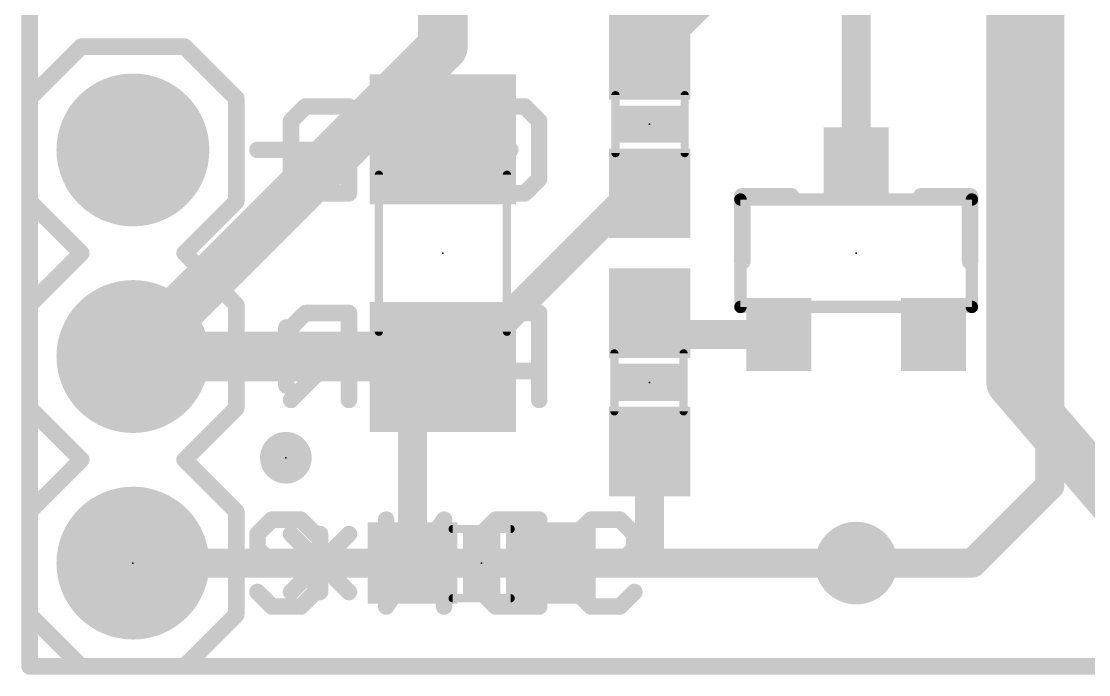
# Model space of a CAD drawing. Extents: x -19.1 to 20.4, y -11.4 to 20.4.
# Drawn here: x -0.1 to 13.02, y -0.1 to 7.93 of the extents above; entities that cross this region are included whole.
import ezdxf

# ---------------------------------------------------------------- set-up
doc = ezdxf.new("R2010")
doc.units = 0
for name, color, linetype in [('1', 12, 'CONTINUOUS'), ('16', 132, 'CONTINUOUS'), ('17', 110, 'CONTINUOUS'), ('18', 110, 'CONTINUOUS'), ('20', 53, 'CONTINUOUS'), ('21', 41, 'CONTINUOUS'), ('22', 40, 'CONTINUOUS'), ('23', 53, 'CONTINUOUS'), ('24', 53, 'CONTINUOUS'), ('51', 53, 'CONTINUOUS')]:
    doc.layers.add(name, color=color, linetype=linetype)

# ---------------------------------------------------------------- blocks, each defined once
blk = doc.blocks.new('RECT')
blk.add_solid([(-0.5, -0.5), (0.5, -0.5), (-0.5, 0.5), (0.5, 0.5)])
blk = doc.blocks.new('ROUNDP')
at = {"const_width": 0.5}
blk.add_lwpolyline([(0, -0.25, 1), (0, 0.25, 1), (0, -0.25)], format="xyb", dxfattribs=at)
blk = doc.blocks.new('PIE')
at = {"const_width": 0.5}
blk.add_lwpolyline([(0, -0.25, 1), (0, 0.25, 1), (0, -0.25)], format="xyb", dxfattribs=at)
blk = doc.blocks.new('ROUNDV')
at = {"const_width": 0.5}
blk.add_lwpolyline([(0, -0.25, 1), (0, 0.25, 1), (0, -0.25)], format="xyb", dxfattribs=at)

msp = doc.modelspace()

# ---------------------------------------------------------------- linework, layer by layer
at = {"layer": '1'}
for points, const_width in [([(0, 0), (0, 20.32)], 0.2032), ([(12.5413, 2.2225), (12.5413, 11.43)], 0.3556), ([(7.62, 7.5175), (9.41, 9.3075)], 0.3556), ([(10.16, 6.18), (10.16, 8.5725)], 0.3556), ([(5.715, 4.1275), (7.405, 5.8175)], 0.3556), ([(7.405, 5.8175), (7.62, 5.8175)], 0.3556), ([(7.62, 4.08), (7.62, 4.3425)], 0.3556), ([(5.08, 3.68), (5.5275, 4.1275)], 0.3556), ([(5.5275, 4.1275), (5.715, 4.1275)], 0.3556), ([(9.21, 4.08), (7.62, 4.08)], 0.3556), ([(5.08, 3.81), (1.27, 3.81)], 0.6096), ([(5.08, 3.68), (5.08, 3.81)], 0.3556), ([(4.7063, 1.27), (4.7062, 3.68)], 0.3556), ([(4.7062, 3.68), (5.08, 3.68)], 0.3556), ([(7.62, 1.27), (7.62, 2.6425)], 0.3556), ([(11.5887, 1.27), (12.5413, 2.2225)], 0.3556), ([(7.62, 1.27), (6.4063, 1.27)], 0.3556), ([(10.16, 1.27), (7.62, 1.27)], 0.3556), ([(10.16, 1.27), (11.5887, 1.27)], 0.3556), ([(20.32, 0), (0, 0)], 0.2032)]:
    msp.add_lwpolyline(points, dxfattribs=dict(at, const_width=const_width))
for points, const_width in [([(7.5571, 7.5804, 1), (7.6829, 7.4546)], 0.1778), ([(10.0711, 6.18, 1), (10.2489, 6.18)], 0.1778), ([(7.405, 5.9064, 1), (7.405, 5.7286)], 0.1778), ([(7.4679, 5.7546, 1), (7.3421, 5.8804)], 0.1778), ([(7.62, 5.7286, 1), (7.62, 5.9064)], 0.1778), ([(7.7089, 4.3425, 1), (7.5311, 4.3425)], 0.1778), ([(5.5275, 4.2164, 1), (5.5275, 4.0386)], 0.1778), ([(5.5904, 4.0646, 1), (5.4646, 4.1904)], 0.1778), ([(5.6521, 4.1904, 1), (5.7779, 4.0646)], 0.1778), ([(5.715, 4.0386, 1), (5.715, 4.2164)], 0.1778), ([(7.62, 4.1689, 1), (7.62, 3.9911)], 0.1778), ([(9.21, 3.9911, 1), (9.21, 4.1689)], 0.1778), ([(1.27, 3.9624, 1), (1.27, 3.6576)], 0.3048), ([(5.08, 3.6576, 1), (5.08, 3.9624)], 0.3048), ([(7.5311, 4.08, 1), (7.7089, 4.08)], 0.1778), ([(5.1689, 3.81, 1), (4.9911, 3.81)], 0.1778), ([(4.7951, 3.68, 1), (4.6173, 3.68)], 0.1778), ([(4.7062, 3.7689, 1), (4.7062, 3.5911)], 0.1778), ([(5.0171, 3.7429, 1), (5.1429, 3.6171)], 0.1778), ([(5.08, 3.5911, 1), (5.08, 3.7689)], 0.1778), ([(4.9911, 3.68, 1), (5.1689, 3.68)], 0.1778), ([(7.7089, 2.6425, 1), (7.5311, 2.6425)], 0.1778), ([(12.6042, 2.1596, 1), (12.4784, 2.2854)], 0.1778), ([(12.4524, 2.2225, 1), (12.6302, 2.2225)], 0.1778), ([(6.4063, 1.3589, 1), (6.4063, 1.1811)], 0.1778), ([(7.62, 1.3589, 1), (7.62, 1.1811)], 0.1778), ([(7.62, 1.1811, 1), (7.62, 1.3589)], 0.1778), ([(10.16, 1.3589, 1), (10.16, 1.1811)], 0.1778), ([(10.16, 1.1811, 1), (10.16, 1.3589)], 0.1778), ([(11.5887, 1.1811, 1), (11.5887, 1.3589)], 0.1778), ([(4.6174, 1.27, 1), (4.7952, 1.27)], 0.1778), ([(7.5311, 1.27, 1), (7.7089, 1.27)], 0.1778), ([(11.5258, 1.3329, 1), (11.6516, 1.2071)], 0.1778), ([(0, 0.0508, 1), (0, -0.0508)], 0.1016), ([(-0.0508, 0, 1), (0.0508, 0)], 0.1016)]:
    msp.add_lwpolyline(points, format="xyb", dxfattribs=dict(at, const_width=const_width))
at = {"layer": '16'}
for points, const_width in [([(0, 0), (0, 20.32)], 0.2032), ([(5.08, 7.62), (5.08, 14.605)], 0.6096), ([(12.065, 3.4925), (12.065, 12.065)], 0.6096), ([(1.27, 3.81), (5.08, 7.62)], 0.6096), ([(13.97, 1.27), (12.065, 3.4925)], 0.6096), ([(1.27, 1.27), (10.16, 1.27)], 0.3556), ([(20.32, 0), (0, 0)], 0.2032)]:
    msp.add_lwpolyline(points, dxfattribs=dict(at, const_width=const_width))
for points, const_width in [([(5.1878, 7.5122, 1), (4.9722, 7.7278)], 0.3048), ([(4.9276, 7.62, 1), (5.2324, 7.62)], 0.3048), ([(1.1622, 3.9178, 1), (1.3778, 3.7022)], 0.3048), ([(12.1807, 3.5917, 1), (11.9493, 3.3933)], 0.3048), ([(11.9126, 3.4925, 1), (12.2174, 3.4925)], 0.3048), ([(1.27, 1.3589, 1), (1.27, 1.1811)], 0.1778), ([(10.16, 1.1811, 1), (10.16, 1.3589)], 0.1778), ([(0, 0.0508, 1), (0, -0.0508)], 0.1016), ([(-0.0508, 0, 1), (0.0508, 0)], 0.1016)]:
    msp.add_lwpolyline(points, format="xyb", dxfattribs=dict(at, const_width=const_width))
at = {"layer": '20', "const_width": 0.2032}
for points in [[(0, 20.32), (0, 0)], [(0, 0), (20.32, 0)]]:
    msp.add_lwpolyline(points, dxfattribs=at)
at = {"layer": '20', "const_width": 0.1016}
for points in [[(0, 0.0508, 1), (0, -0.0508)], [(-0.0508, 0, 1), (0.0508, 0)]]:
    msp.add_lwpolyline(points, format="xyb", dxfattribs=at)
at = {"layer": '21', "const_width": 0.2032}
for points in [[(2.8004, 6.3505), (3.5122, 6.3505)], [(9.36, 5.78), (8.76, 5.78)], [(8.76, 5.78), (8.76, 4.98)], [(10.96, 5.78), (11.56, 5.78)], [(11.56, 5.78), (11.56, 4.98)], [(3.1563, 4.1664), (3.1563, 3.4546)], [(2.8004, 3.8105), (3.5122, 3.8105)], [(2.9784, 1.8043), (2.8004, 1.6264)], [(3.3343, 1.8043), (2.9784, 1.8043)], [(3.5122, 1.6264), (3.3343, 1.8043)], [(2.8004, 1.6264), (2.8004, 1.4484)], [(2.8004, 1.4484), (2.9784, 1.2705)], [(2.9784, 1.2705), (3.3343, 1.2705)], [(3.3343, 1.2705), (3.5122, 1.0925)], [(3.5122, 1.0925), (3.5122, 0.9146)], [(2.9784, 0.7366), (2.8004, 0.9146)], [(3.5122, 0.9146), (3.3343, 0.7366)], [(3.3343, 0.7366), (2.9784, 0.7366)]]:
    msp.add_lwpolyline(points, dxfattribs=at)
at = {"layer": '21', "const_width": 0.1016}
for points in [[(2.8004, 6.4013, 1), (2.8004, 6.2997)], [(3.5122, 6.2997, 1), (3.5122, 6.4013)], [(8.76, 5.8308, 1), (8.76, 5.7292)], [(8.8108, 5.78, 1), (8.7092, 5.78)], [(9.36, 5.7292, 1), (9.36, 5.8308)], [(10.96, 5.8308, 1), (10.96, 5.7292)], [(11.6108, 5.78, 1), (11.5092, 5.78)], [(11.56, 5.7292, 1), (11.56, 5.8308)], [(8.7092, 4.98, 1), (8.8108, 4.98)], [(11.5092, 4.98, 1), (11.6108, 4.98)], [(3.2071, 4.1664, 1), (3.1055, 4.1664)], [(2.8004, 3.8613, 1), (2.8004, 3.7597)], [(3.5122, 3.7597, 1), (3.5122, 3.8613)], [(3.1055, 3.4546, 1), (3.2071, 3.4546)], [(2.9784, 1.8551, 1), (2.9784, 1.7535)], [(3.0143, 1.7684, 1), (2.9424, 1.8402)], [(3.3702, 1.8402, 1), (3.2983, 1.7684)], [(3.3343, 1.7535, 1), (3.3343, 1.8551)], [(2.8512, 1.6264, 1), (2.7496, 1.6264)], [(2.7645, 1.6623, 1), (2.8363, 1.5904)], [(3.4763, 1.5904, 1), (3.5481, 1.6623)], [(2.8363, 1.4843, 1), (2.7645, 1.4125)], [(2.7496, 1.4484, 1), (2.8512, 1.4484)], [(2.9784, 1.3213, 1), (2.9784, 1.2197)], [(2.9424, 1.2345, 1), (3.0143, 1.3064)], [(3.3702, 1.3064, 1), (3.2983, 1.2345)], [(3.3343, 1.2197, 1), (3.3343, 1.3213)], [(3.563, 1.0925, 1), (3.4614, 1.0925)], [(3.4763, 1.0566, 1), (3.5481, 1.1284)], [(2.8363, 0.9505, 1), (2.7645, 0.8786)], [(3.4614, 0.9146, 1), (3.563, 0.9146)], [(3.5481, 0.8786, 1), (3.4763, 0.9505)], [(2.9784, 0.7874, 1), (2.9784, 0.6858)], [(2.9424, 0.7007, 1), (3.0143, 0.7725)], [(3.2983, 0.7725, 1), (3.3702, 0.7007)], [(3.3343, 0.6858, 1), (3.3343, 0.7874)]]:
    msp.add_lwpolyline(points, format="xyb", dxfattribs=at)
at = {"layer": '22', "const_width": 0.2032}
for points in [[(0.635, 7.62), (0, 6.985)], [(1.905, 7.62), (0.635, 7.62)], [(2.54, 6.985), (1.905, 7.62)], [(0, 6.985), (0, 5.715)], [(2.54, 5.715), (2.54, 6.985)], [(3.2135, 6.7064), (3.3914, 6.8843)], [(3.3914, 6.8843), (3.9253, 6.8843)], [(3.9253, 6.8843), (3.9253, 5.8166)], [(5.0947, 6.8843), (4.3829, 5.8166)], [(4.3829, 5.8166), (4.3829, 6.8843)], [(5.0947, 5.8166), (5.0947, 6.8843)], [(5.5523, 6.7064), (5.7302, 6.8843)], [(5.7302, 6.8843), (6.0861, 6.8843)], [(6.0861, 6.8843), (6.2641, 6.7064)], [(3.2135, 5.9946), (3.2135, 6.7064)], [(6.2641, 6.7064), (6.2641, 5.9946)], [(5.5523, 5.9946), (5.5523, 6.3505)], [(5.5523, 6.3505), (5.9082, 6.3505)], [(3.3914, 5.8166), (3.2135, 5.9946)], [(5.7302, 5.8166), (5.5523, 5.9946)], [(6.2641, 5.9946), (6.0861, 5.8166)], [(3.9253, 5.8166), (3.3914, 5.8166)], [(6.0861, 5.8166), (5.7302, 5.8166)], [(0, 5.715), (0.635, 5.08)], [(1.905, 5.08), (2.54, 5.715)], [(0.635, 5.08), (0, 4.445)], [(2.54, 4.445), (1.905, 5.08)], [(0, 4.445), (0, 3.175)], [(2.54, 3.175), (2.54, 4.445)], [(3.3914, 4.3443), (3.2135, 4.1664)], [(3.9253, 4.3443), (3.3914, 4.3443)], [(3.9253, 3.2766), (3.9253, 4.3443)], [(4.3829, 3.2766), (4.3829, 4.3443)], [(5.0947, 4.3443), (5.0947, 3.2766)], [(5.7302, 4.3443), (5.5523, 4.1664)], [(6.2641, 4.3443), (5.7302, 4.3443)], [(6.2641, 3.2766), (6.2641, 4.3443)], [(3.2135, 4.1664), (3.2135, 3.8105)], [(5.5523, 4.1664), (5.5523, 3.8105)], [(3.2135, 3.8105), (3.3914, 3.6325)], [(5.5523, 3.8105), (5.7302, 3.6325)], [(3.5694, 3.6325), (3.2135, 3.2766)], [(3.3914, 3.6325), (3.9253, 3.6325)], [(4.7388, 3.6325), (4.3829, 3.2766)], [(5.0947, 3.2766), (4.7388, 3.6325)], [(5.7302, 3.6325), (6.2641, 3.6325)], [(0, 3.175), (0.635, 2.54)], [(1.905, 2.54), (2.54, 3.175)], [(0.635, 2.54), (0, 1.905)], [(2.54, 1.905), (1.905, 2.54)], [(0, 1.905), (0, 0.635)], [(2.54, 0.635), (2.54, 1.905)], [(5.0947, 1.8043), (4.3829, 0.7366)], [(4.3829, 0.7366), (4.3829, 1.8043)], [(5.0947, 0.7366), (5.0947, 1.8043)], [(5.5523, 1.6264), (5.7302, 1.8043)], [(5.7302, 1.8043), (6.2641, 1.8043)], [(6.2641, 1.8043), (6.2641, 0.7366)], [(6.7217, 1.6264), (6.8996, 1.8043)], [(6.8996, 1.8043), (7.2555, 1.8043)], [(7.2555, 1.8043), (7.4335, 1.6264)], [(3.9253, 1.6264), (3.2135, 0.9146)], [(3.9253, 0.9146), (3.2135, 1.6264)], [(3.5694, 0.9146), (3.5694, 1.6264)], [(5.5523, 0.9146), (5.5523, 1.6264)], [(7.4335, 1.6264), (7.4335, 1.4484)], [(7.4335, 1.4484), (7.2555, 1.2705)], [(3.9253, 1.2705), (3.2135, 1.2705)], [(6.8996, 1.2705), (6.7217, 1.0925)], [(7.2555, 1.2705), (6.8996, 1.2705)], [(6.7217, 1.0925), (6.7217, 0.9146)], [(5.7302, 0.7366), (5.5523, 0.9146)], [(6.7217, 0.9146), (6.8996, 0.7366)], [(7.2555, 0.7366), (7.4335, 0.9146)], [(6.2641, 0.7366), (5.7302, 0.7366)], [(6.8996, 0.7366), (7.2555, 0.7366)], [(0.635, 0), (0, 0.635)], [(2.54, 0.635), (1.905, 0)], [(1.905, 0), (0.635, 0)]]:
    msp.add_lwpolyline(points, dxfattribs=at)
at = {"layer": '22', "const_width": 0.1016}
for points in [[(0.635, 7.6708, 1), (0.635, 7.5692)], [(0.6709, 7.5841, 1), (0.5991, 7.6559)], [(1.9409, 7.6559, 1), (1.8691, 7.5841)], [(1.905, 7.5692, 1), (1.905, 7.6708)], [(0.0508, 6.985, 1), (-0.0508, 6.985)], [(2.5908, 6.985, 1), (2.4892, 6.985)], [(-0.0359, 7.0209, 1), (0.0359, 6.9491)], [(2.5041, 6.9491, 1), (2.5759, 7.0209)], [(3.3914, 6.9351, 1), (3.3914, 6.8335)], [(3.4274, 6.8484, 1), (3.3555, 6.9202)], [(3.9761, 6.8843, 1), (3.8745, 6.8843)], [(3.9253, 6.8335, 1), (3.9253, 6.9351)], [(4.4337, 6.8843, 1), (4.3321, 6.8843)], [(5.1455, 6.8843, 1), (5.0439, 6.8843)], [(5.137, 6.8561, 1), (5.0524, 6.9125)], [(5.7302, 6.9351, 1), (5.7302, 6.8335)], [(5.7662, 6.8484, 1), (5.6943, 6.9202)], [(6.1221, 6.9202, 1), (6.0502, 6.8484)], [(6.0861, 6.8335, 1), (6.0861, 6.9351)], [(3.2643, 6.7064, 1), (3.1627, 6.7064)], [(3.1776, 6.7423, 1), (3.2494, 6.6704)], [(5.5164, 6.7423, 1), (5.5882, 6.6704)], [(6.3149, 6.7064, 1), (6.2133, 6.7064)], [(6.2282, 6.6704, 1), (6.3, 6.7423)], [(5.6031, 6.3505, 1), (5.5015, 6.3505)], [(5.5523, 6.4013, 1), (5.5523, 6.2997)], [(5.9082, 6.2997, 1), (5.9082, 6.4013)], [(3.2494, 6.0305, 1), (3.1776, 5.9586)], [(3.1627, 5.9946, 1), (3.2643, 5.9946)], [(5.5882, 6.0305, 1), (5.5164, 5.9586)], [(5.5015, 5.9946, 1), (5.6031, 5.9946)], [(6.2133, 5.9946, 1), (6.3149, 5.9946)], [(6.3, 5.9586, 1), (6.2282, 6.0305)], [(3.3914, 5.8674, 1), (3.3914, 5.7658)], [(3.9253, 5.7658, 1), (3.9253, 5.8674)], [(5.7302, 5.8674, 1), (5.7302, 5.7658)], [(6.0861, 5.7658, 1), (6.0861, 5.8674)], [(0.0359, 5.7509, 1), (-0.0359, 5.6791)], [(2.5759, 5.6791, 1), (2.5041, 5.7509)], [(3.3555, 5.7807, 1), (3.4274, 5.8525)], [(3.8745, 5.8166, 1), (3.9761, 5.8166)], [(4.3406, 5.8448, 1), (4.4252, 5.7884)], [(4.3321, 5.8166, 1), (4.4337, 5.8166)], [(5.0439, 5.8166, 1), (5.1455, 5.8166)], [(5.6943, 5.7807, 1), (5.7662, 5.8525)], [(6.0502, 5.8525, 1), (6.1221, 5.7807)], [(-0.0508, 5.715, 1), (0.0508, 5.715)], [(2.4892, 5.715, 1), (2.5908, 5.715)], [(0.6709, 5.0441, 1), (0.5991, 5.1159)], [(0.5991, 5.0441, 1), (0.6709, 5.1159)], [(1.9409, 5.1159, 1), (1.8691, 5.0441)], [(1.8691, 5.1159, 1), (1.9409, 5.0441)], [(0.0508, 4.445, 1), (-0.0508, 4.445)], [(-0.0359, 4.4809, 1), (0.0359, 4.4091)], [(2.5908, 4.445, 1), (2.4892, 4.445)], [(2.5041, 4.4091, 1), (2.5759, 4.4809)], [(3.3914, 4.3951, 1), (3.3914, 4.2935)], [(3.4274, 4.3084, 1), (3.3555, 4.3802)], [(3.9761, 4.3443, 1), (3.8745, 4.3443)], [(3.9253, 4.2935, 1), (3.9253, 4.3951)], [(4.4337, 4.3443, 1), (4.3321, 4.3443)], [(5.1455, 4.3443, 1), (5.0439, 4.3443)], [(5.7302, 4.3951, 1), (5.7302, 4.2935)], [(5.7662, 4.3084, 1), (5.6943, 4.3802)], [(6.3149, 4.3443, 1), (6.2133, 4.3443)], [(6.2641, 4.2935, 1), (6.2641, 4.3951)], [(3.2643, 4.1664, 1), (3.1627, 4.1664)], [(3.1776, 4.2023, 1), (3.2494, 4.1304)], [(5.6031, 4.1664, 1), (5.5015, 4.1664)], [(5.5164, 4.2023, 1), (5.5882, 4.1304)], [(3.2494, 3.8464, 1), (3.1776, 3.7745)], [(3.1627, 3.8105, 1), (3.2643, 3.8105)], [(5.5882, 3.8464, 1), (5.5164, 3.7745)], [(5.5015, 3.8105, 1), (5.6031, 3.8105)], [(3.3914, 3.6833, 1), (3.3914, 3.5817)], [(3.3555, 3.5966, 1), (3.4274, 3.6684)], [(3.6053, 3.5966, 1), (3.5335, 3.6684)], [(3.9253, 3.5817, 1), (3.9253, 3.6833)], [(4.7747, 3.6684, 1), (4.7029, 3.5966)], [(4.7747, 3.5966, 1), (4.7029, 3.6684)], [(5.7302, 3.6833, 1), (5.7302, 3.5817)], [(5.6943, 3.5966, 1), (5.7662, 3.6684)], [(6.2641, 3.5817, 1), (6.2641, 3.6833)], [(3.1776, 3.3125, 1), (3.2494, 3.2407)], [(3.8745, 3.2766, 1), (3.9761, 3.2766)], [(4.347, 3.3125, 1), (4.4188, 3.2407)], [(4.3321, 3.2766, 1), (4.4337, 3.2766)], [(5.0439, 3.2766, 1), (5.1455, 3.2766)], [(5.0588, 3.2407, 1), (5.1306, 3.3125)], [(6.2133, 3.2766, 1), (6.3149, 3.2766)], [(0.0359, 3.2109, 1), (-0.0359, 3.1391)], [(-0.0508, 3.175, 1), (0.0508, 3.175)], [(2.4892, 3.175, 1), (2.5908, 3.175)], [(2.5759, 3.1391, 1), (2.5041, 3.2109)], [(0.6709, 2.5041, 1), (0.5991, 2.5759)], [(0.5991, 2.5041, 1), (0.6709, 2.5759)], [(1.9409, 2.5759, 1), (1.8691, 2.5041)], [(1.8691, 2.5759, 1), (1.9409, 2.5041)], [(0.0508, 1.905, 1), (-0.0508, 1.905)], [(-0.0359, 1.9409, 1), (0.0359, 1.8691)], [(2.5908, 1.905, 1), (2.4892, 1.905)], [(2.5041, 1.8691, 1), (2.5759, 1.9409)], [(4.4337, 1.8043, 1), (4.3321, 1.8043)], [(5.1455, 1.8043, 1), (5.0439, 1.8043)], [(5.137, 1.7761, 1), (5.0524, 1.8325)], [(5.7302, 1.8551, 1), (5.7302, 1.7535)], [(5.7662, 1.7684, 1), (5.6943, 1.8402)], [(6.3149, 1.8043, 1), (6.2133, 1.8043)], [(6.2641, 1.7535, 1), (6.2641, 1.8551)], [(6.8996, 1.8551, 1), (6.8996, 1.7535)], [(6.9356, 1.7684, 1), (6.8637, 1.8402)], [(7.2915, 1.8402, 1), (7.2196, 1.7684)], [(7.2555, 1.7535, 1), (7.2555, 1.8551)], [(3.2494, 1.6623, 1), (3.1776, 1.5904)], [(3.6202, 1.6264, 1), (3.5186, 1.6264)], [(3.9612, 1.5904, 1), (3.8894, 1.6623)], [(5.6031, 1.6264, 1), (5.5015, 1.6264)], [(5.5164, 1.6623, 1), (5.5882, 1.5904)], [(6.6858, 1.6623, 1), (6.7576, 1.5904)], [(7.4843, 1.6264, 1), (7.3827, 1.6264)], [(7.3976, 1.5904, 1), (7.4694, 1.6623)], [(7.3827, 1.4484, 1), (7.4843, 1.4484)], [(7.4694, 1.4125, 1), (7.3976, 1.4843)], [(3.2135, 1.3213, 1), (3.2135, 1.2197)], [(3.9253, 1.2197, 1), (3.9253, 1.3213)], [(6.8996, 1.3213, 1), (6.8996, 1.2197)], [(6.9356, 1.2345, 1), (6.8637, 1.3064)], [(7.2196, 1.3064, 1), (7.2915, 1.2345)], [(7.2555, 1.2197, 1), (7.2555, 1.3213)], [(6.7725, 1.0925, 1), (6.6709, 1.0925)], [(6.6858, 1.1284, 1), (6.7576, 1.0566)], [(3.1776, 0.9505, 1), (3.2494, 0.8786)], [(3.5186, 0.9146, 1), (3.6202, 0.9146)], [(3.8894, 0.8786, 1), (3.9612, 0.9505)], [(5.5882, 0.9505, 1), (5.5164, 0.8786)], [(5.5015, 0.9146, 1), (5.6031, 0.9146)], [(6.7576, 0.9505, 1), (6.6858, 0.8786)], [(6.6709, 0.9146, 1), (6.7725, 0.9146)], [(7.4694, 0.8786, 1), (7.3976, 0.9505)], [(4.3406, 0.7648, 1), (4.4252, 0.7084)], [(4.3321, 0.7366, 1), (4.4337, 0.7366)], [(5.0439, 0.7366, 1), (5.1455, 0.7366)], [(5.7302, 0.7874, 1), (5.7302, 0.6858)], [(5.6943, 0.7007, 1), (5.7662, 0.7725)], [(6.2133, 0.7366, 1), (6.3149, 0.7366)], [(6.2641, 0.6858, 1), (6.2641, 0.7874)], [(6.8996, 0.7874, 1), (6.8996, 0.6858)], [(6.8637, 0.7007, 1), (6.9356, 0.7725)], [(7.2196, 0.7725, 1), (7.2915, 0.7007)], [(7.2555, 0.6858, 1), (7.2555, 0.7874)], [(0.0359, 0.6709, 1), (-0.0359, 0.5991)], [(-0.0508, 0.635, 1), (0.0508, 0.635)], [(2.4892, 0.635, 1), (2.5908, 0.635)], [(2.5759, 0.5991, 1), (2.5041, 0.6709)], [(0.635, 0.0508, 1), (0.635, -0.0508)], [(0.5991, -0.0359, 1), (0.6709, 0.0359)], [(1.8691, 0.0359, 1), (1.9409, -0.0359)], [(1.905, -0.0508, 1), (1.905, 0.0508)]]:
    msp.add_lwpolyline(points, format="xyb", dxfattribs=at)
at = {"layer": '23'}
for p in [(7.62, 6.6675), (5.08, 5.08), (10.16, 5.08), (7.62, 3.4925), (3.1496, 2.5654), (5.5563, 1.27)]:
    msp.add_point(p, dxfattribs=at)
at = {"layer": '24'}
msp.add_point((1.27, 1.27), dxfattribs=at)
at = {"layer": '51'}
for points, const_width in [([(7.201, 7.0235), (7.201, 6.3115)], 0.1016), ([(8.052, 7.0235), (8.052, 6.3115)], 0.1016), ([(4.293, 4.115), (4.293, 6.045)], 0.1016), ([(5.867, 4.115), (5.867, 6.045)], 0.1016), ([(8.7376, 4.4196), (8.7376, 5.7404)], 0.1524), ([(8.7376, 5.7404), (11.5824, 5.7404)], 0.1524), ([(11.5824, 5.7404), (11.5824, 4.4196)], 0.1524), ([(11.5824, 4.4196), (8.7376, 4.4196)], 0.1524), ([(7.188, 3.1365), (7.188, 3.8485)], 0.1016), ([(8.039, 3.1365), (8.039, 3.8485)], 0.1016), ([(5.9123, 1.689), (5.2003, 1.689)], 0.1016), ([(5.9123, 0.838), (5.2003, 0.838)], 0.1016)]:
    msp.add_lwpolyline(points, dxfattribs=dict(at, const_width=const_width))
for points, const_width in [([(7.2264, 7.0235, 1), (7.1756, 7.0235)], 0.0508), ([(8.0774, 7.0235, 1), (8.0266, 7.0235)], 0.0508), ([(7.1756, 6.3115, 1), (7.2264, 6.3115)], 0.0508), ([(8.0266, 6.3115, 1), (8.0774, 6.3115)], 0.0508), ([(4.3184, 6.045, 1), (4.2676, 6.045)], 0.0508), ([(5.8924, 6.045, 1), (5.8416, 6.045)], 0.0508), ([(8.7757, 5.7404, 1), (8.6995, 5.7404)], 0.0762), ([(8.7376, 5.7785, 1), (8.7376, 5.7023)], 0.0762), ([(11.6205, 5.7404, 1), (11.5443, 5.7404)], 0.0762), ([(11.5824, 5.7023, 1), (11.5824, 5.7785)], 0.0762), ([(8.7376, 4.4577, 1), (8.7376, 4.3815)], 0.0762), ([(11.5824, 4.3815, 1), (11.5824, 4.4577)], 0.0762), ([(8.6995, 4.4196, 1), (8.7757, 4.4196)], 0.0762), ([(11.5443, 4.4196, 1), (11.6205, 4.4196)], 0.0762), ([(4.2676, 4.115, 1), (4.3184, 4.115)], 0.0508), ([(5.8416, 4.115, 1), (5.8924, 4.115)], 0.0508), ([(7.2134, 3.8485, 1), (7.1626, 3.8485)], 0.0508), ([(8.0644, 3.8485, 1), (8.0136, 3.8485)], 0.0508), ([(7.1626, 3.1365, 1), (7.2134, 3.1365)], 0.0508), ([(8.0136, 3.1365, 1), (8.0644, 3.1365)], 0.0508), ([(5.2003, 1.7144, 1), (5.2003, 1.6636)], 0.0508), ([(5.9123, 1.6636, 1), (5.9123, 1.7144)], 0.0508), ([(5.2003, 0.8634, 1), (5.2003, 0.8126)], 0.0508), ([(5.9123, 0.8126, 1), (5.9123, 0.8634)], 0.0508)]:
    msp.add_lwpolyline(points, format="xyb", dxfattribs=dict(at, const_width=const_width))

# ---------------------------------------------------------------- block references
at = {"layer": '1', "xscale": 1.1}
for p, rotation in [((7.62, 7.5175), 270), ((7.62, 5.8175), 270), ((7.62, 4.3425), 90), ((7.62, 2.6425), 90), ((4.7063, 1.27), 180), ((6.4063, 1.27), 180)]:
    msp.add_blockref('RECT', p, dxfattribs=dict(at, rotation=rotation))
at = {"layer": '1', "xscale": 1.6, "yscale": 1.8, "rotation": 90}
for p in [(5.08, 6.48), (5.08, 3.68)]:
    msp.add_blockref('RECT', p, dxfattribs=at)
at = {"layer": '1'}
for name, p, xscale, yscale in [('RECT', (10.16, 6.18), 0.8, 0.9), ('RECT', (9.21, 4.08), 0.8, 0.9), ('RECT', (11.11, 4.08), 0.8, 0.9), ('PIE', (3.1496, 2.5654), 0.635, 0.635)]:
    msp.add_blockref(name, p, dxfattribs=dict(at, xscale=xscale, yscale=yscale))
at = {"layer": '17', "xscale": 1.8796, "yscale": 1.8796}
for p in [(1.27, 6.35), (1.27, 6.35), (1.27, 3.81), (1.27, 3.81), (1.27, 1.27), (1.27, 1.27)]:
    msp.add_blockref('ROUNDP', p, dxfattribs=at)
at = {"layer": '18', "xscale": 1.016, "yscale": 1.016}
msp.add_blockref('ROUNDV', (10.16, 1.27), dxfattribs=at)
msp.add_blockref('ROUNDV', (10.16, 1.27), dxfattribs=at)
at = {"layer": '21', "xscale": 0.4572, "yscale": 0.762}
for p, rotation in [((7.62, 6.6675), 270), ((7.62, 3.4925), 90), ((5.5563, 1.27), 180)]:
    msp.add_blockref('RECT', p, dxfattribs=dict(at, rotation=rotation))
at = {"layer": '51'}
for p, xscale, yscale, rotation in [((7.6251, 7.2557), 0.5001, 0.95, 270), ((5.0791, 6.4068), 0.7501, 1.7, 90), ((7.6251, 6.0873), 0.5001, 0.95, 270), ((7.6149, 4.0728), 0.5001, 0.95, 90), ((5.0809, 3.7532), 0.7501, 1.7, 90), ((7.6149, 2.9043), 0.5001, 0.95, 90), ((4.976, 1.2649), 0.5001, 0.95, 180), ((6.1444, 1.2649), 0.5001, 0.95, 180)]:
    msp.add_blockref('RECT', p, dxfattribs=dict(at, xscale=xscale, yscale=yscale, rotation=rotation))

doc.saveas('drawing.dxf')
